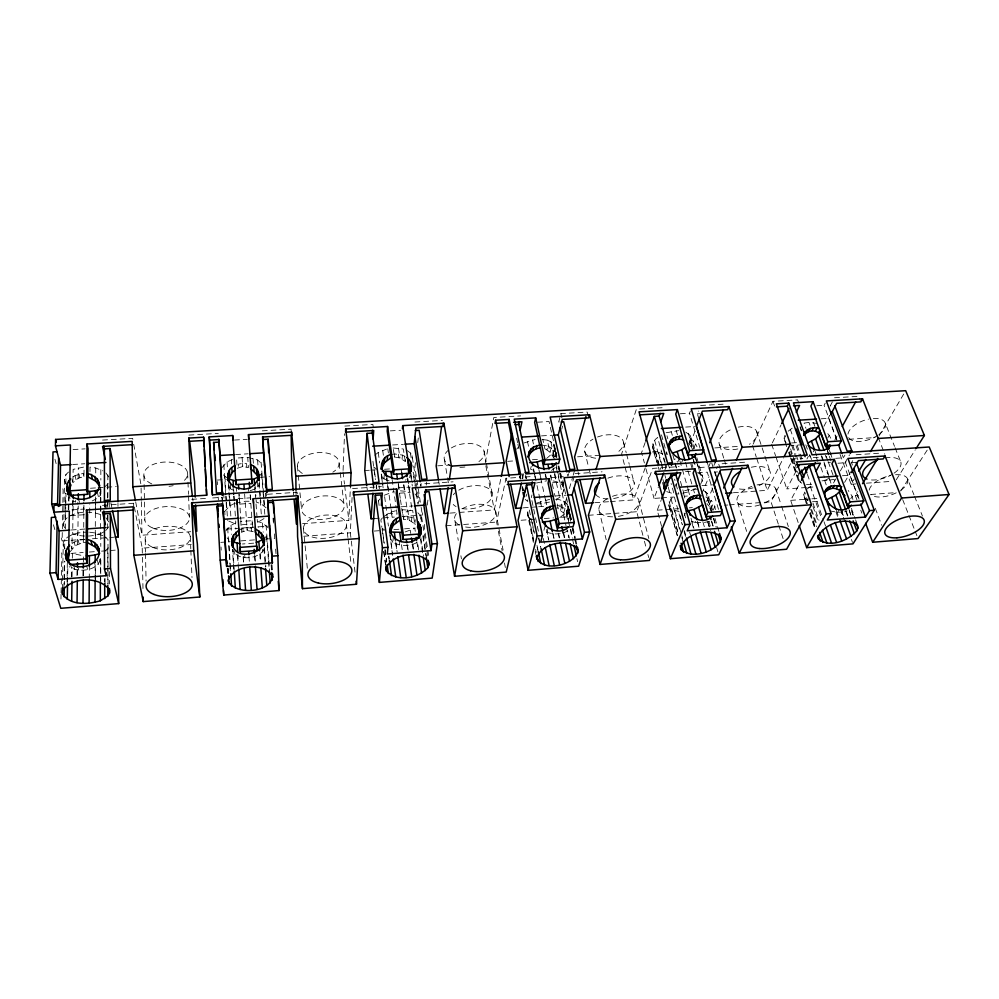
<?xml version="1.0" encoding="UTF-8"?>
<svg xmlns="http://www.w3.org/2000/svg" width="999" height="999" viewBox="0 0 999 999"><rect width="100%" height="100%" fill="white"/><g stroke="black" fill="none" stroke-linecap="round" stroke-linejoin="round"><path stroke-width="0.75" stroke-dasharray="5 3.75" d="M100.362 580.881L100.4 556.406M73.102 505.969L72.69 533.753C81.581 536.9 91.546 536.875 100.424 533.666L100.487 489.16M95.117 579.383L95.18 564.085M95.28 535.214L95.429 496.84M100.874 488.948L100.774 514.672C90.672 511.063 78.759 511.026 69.243 516.333M100.699 582.567L100.812 558.291C98.277 570.966 78.696 573.039 69.181 566.733M89.273 578.945L89.361 566.445M89.71 512.986L89.773 503.771M89.985 471.565L90.01 467.07L95.729 467.982L102.885 470.854M95.567 513.061L95.679 499.413L94.63 494.667M95.33 579.657L95.355 575.287M95.367 573.826L95.429 566.545L94.343 562M83.017 575.961L83.079 569.942M88.049 532.217L83.429 532.23L83.342 542.382L75.15 545.704L70.03 551.91M83.629 512.212L83.716 502.347M83.966 476.523L83.217 473.389L75.037 475.611L71.616 477.859L72.877 482.654L78.172 478.296L83.966 476.523L84.053 466.995L73.139 469.38L72.877 482.654L70.479 486.6M83.254 575.699L83.304 569.567M83.379 561.9L83.441 555.769L72.39 553.558L72.328 558.179M83.629 536.051L83.916 505.282M71.503 577.122L71.591 568.344L70.592 564.947M72.465 514.635L72.602 500.949L70.267 499.525L69.118 495.129M76.96 575.549L77.035 569.742M77.348 544.268L77.485 533.066L83.429 532.23M77.735 513.036L77.872 502.16M78.172 478.296L78.297 467.782M77.385 574.999L77.46 568.856M77.872 535.277L78.234 505.993M67.045 582.255L67.108 577.847M67.133 576.373L67.308 563.136M68.269 509.552L68.469 494.842M389.86 533.154L392.919 558.254M533.341 542.357L527.672 515.047L527.722 512.15L529.145 509.14L534.552 535.039M72.053 576.648L72.19 567.407M73.114 504.42L73.189 499.787M67.557 582.292L67.845 565.309M68.781 509.915L68.993 497.539M62.388 589.298L63.274 542.694L64.81 539.66L67.832 536.925M64.81 527.884L63.724 525.874L64.535 477.584L66.009 474.463L68.943 471.653M63.911 587.899L64.398 561.45M64.635 549L64.81 539.66M63.724 525.874L63.661 522.727L65.172 519.655L65.347 510.314M65.372 508.753L65.459 504.07M65.497 502.509L65.659 493.156M65.834 483.803L66.009 474.463M64.336 584.365L64.398 581.268M64.423 579.72L64.76 561.163M65.36 528.896L65.647 513.386M65.672 511.838L65.759 507.192M65.784 505.631L66.009 493.231M77.485 533.066L72.165 534.665L71.891 548.838L70.567 544.23L78.197 540.147L85.464 539.472M60.964 599.013L61.064 594.355M61.089 592.807L61.863 554.07L61.014 551.136M84.853 539.298L62.113 540.934L63.124 490.022L62.35 487.087M343.082 470.417L344.518 433.716M302.56 523.676L348.826 520.354L350.437 486.476M355.032 572.152L350.324 532.829L352.147 496.191M555.781 499.525C567.095 495.017 564.085 482.317 560.601 473.351M570.704 521.303L567.956 509.24L568.131 506.331C566.67 501.223 560.826 499.712 556.156 499.175L558.453 509.44L563.698 512.937L568.306 519.93L570.104 513.823L567.956 510.901L565.034 508.466L557.742 505.706L556.855 508.903M373.239 488.636L373.451 485.626M389.111 480.844L386.85 480.144L387.2 475.512M386.85 480.144L383.966 478.833L382.005 476.623L382.205 474.063M383.966 478.833L384.44 473.101M394.505 457.005L394.78 453.946L402.46 455.107L405.831 456.83L405.294 461.513L399.975 458.017L394.505 457.005L393.394 449.5M398.376 457.48L398.688 454.12M418.643 549.762L417.52 542.132C410.227 546.59 400.262 546.428 392.832 542.295L393.381 536.788M402.06 459.065L402.46 455.107M399.35 544.942L399.75 541.183M403.621 519.255L402.222 509.665L412.662 510.501L414.747 523.801L409.265 520.242L403.621 519.255L403.946 516.308L411.863 517.482L415.347 519.293L414.747 523.801L417.495 527.335M410.289 472.839L409.815 477.122L405.232 480.194M407.617 519.692L407.979 516.458M415.434 462.687L414.897 467.307L420.916 505.831M417.744 442.632L418.269 438.012M411.413 521.291L411.863 517.482M421.216 483.578L420.866 486.338L420.392 483.291M402.147 516.533L422.352 515.084L422.939 510.576M426.248 485.077L426.635 482.067M424.675 524.4L424.275 527.385L427.634 548.901M427.26 505.044L428.259 497.602M657.904 465.984C656.618 456.918 647.252 444.53 657.592 437.537L664.535 462.162M92.158 500.974L98.589 497.664L100.375 495.104L100.375 488.449M677.297 535.751L668.681 504.745L671.016 498.888L674.075 496.003L682.017 524.2M485.264 462.774L493.818 417.47L520.679 415.909M689.248 443.231L691.033 438.211L690.284 435.502L685.077 431.593M459.315 512.425L494.293 509.915L501.298 476.411M700.536 484.353L703.046 478.446L702.322 475.811L697.09 472.052M497.202 525.087L496.628 522.052L506.018 478.271L519.867 477.335L520.329 475.287M534.59 474.625L533.678 470.417L534.727 465.846M522.502 478.596L523.888 472.639M531.231 466.333L530.556 469.168L533.678 470.417M531.293 497.652L531.967 494.93M554.507 459.078L550.037 452.31L546.915 449.912L547.889 446.004L540.422 444.867M588.299 416.433L587.212 412.063L560.901 413.586L558.728 422.053L561.213 421.903M552.609 455.681L554.083 449.987L547.889 446.004M554.532 456.855L555.681 452.472M561.775 429.071L562.537 426.148M555.157 456.555L556.156 452.759L556.942 454.782M548.151 527.922L546.99 532.33L548.626 539.772M551.261 447.689L550.037 452.31L547.24 440.122L539.01 439.135M545.229 525.449L543.756 530.894C551.023 534.453 560.764 535.452 567.719 530.756L569.368 538.174M568.681 473.688L567.907 476.423L567.22 473.451M560.489 510.477L561.55 506.693M557.03 505.419L564.71 504.857L566.833 497.44M569.38 488.536L572.764 476.673M573.189 475.187L574.887 469.243M574.25 476.361L572.689 481.83L573.264 484.303M786.588 446.628L784.14 438.161L784.989 435.214L786.5 439.597M566.358 516.383L567.956 510.901M562.287 533.304L563.199 530.157M569.58 509.478L567.432 516.845L559.715 517.407M565.034 508.466L563.698 512.937L560.739 499.987M801.735 483.204L798.164 480.107L797.751 477.534L798.663 474.662L793.094 458.591M806.143 503.171L803.758 494.892L804.707 492.057L807.704 500.699M645.154 442.495L641.595 452.647L644.405 462.987M414.947 493.981L418.706 498.151L419.031 501.123L417.957 504.183L413.049 472.49M610.364 501.585L633.641 499.912L645.204 467.819M421.216 521.84L421.615 516.883L417.844 512.774M642.894 535.352L636.725 511.738L652.684 468.394L679.095 466.62M676.198 467.907L674.213 461.088L675.062 458.828M660.102 497.989L654.033 498.426L658.353 487.112M664.834 470.142L666.995 464.485M700.087 448.276L689.51 413.236L690.371 411.014M661.613 526.373L657.23 510.202L661.063 500.374M679.32 458.241L677.821 462.075L674.213 461.088M699.075 419.518L697.352 413.836L698.438 411.064M681.705 462.437L682.567 460.277M690.022 443.893L695.766 429.458M675.461 486.188L676.535 483.504M693.069 450.099L691.146 446.765L693.393 441.146L688.274 437.799M693.568 448.851L695.591 443.843L693.393 441.146M689.123 442.332L690.509 438.898M684.34 515.496L685.401 513.011M710.339 462.849L708.616 466.908L696.203 467.744M701.735 493.643L709.04 476.735M713.91 465.459L715.134 462.637M716.62 476.885L715.147 472.065L717.507 466.67M691.495 521.353L695.229 522.44L696.852 518.743M707.042 501.123L713.224 487.125M711.987 512.637L708.728 505.894L711.151 500.462L705.856 496.94M710.714 509.353L713.436 503.309L711.151 500.462M706.668 501.398L708.166 498.089M713.136 510.164L714.859 506.443L713.436 503.309M753.134 444.118L772.964 401.311L797.602 399.887L799.113 404.083M546.615 458.454L552.959 452.909L554.408 449.825L556.093 457.192M772.339 442.882L780.981 424.962M733.391 492.732L767.22 490.309L783.578 457.729M233.741 569.118L232.442 549.313C236.663 561.463 258.404 559.59 264.098 549.413M559.815 517.644L566.421 512.225L567.956 509.24M778.308 524.063L771.003 501.823L792.969 458.978L802.821 458.329M104.62 486.963L107.58 484.253L109.166 481.193M836.825 439.46L824.1 405.307L825.236 403.121M806.368 487.5L786.787 488.898L796.628 470.067M832.367 401.873L830.219 405.994L834.764 405.731M823.925 426.311L829.707 415.334M806.942 458.978L808.353 456.306M836.862 440.272L828.695 418.344L830.132 415.621M813.236 451.86L814.572 449.35M798.164 522.527L790.671 500.374L800.649 481.668M105.669 530.594L108.754 526.81M827.884 437.799L829.207 435.327L826.91 432.704M834.764 440.184L837 436.076M104.67 551.173L107.73 548.526L109.353 545.554M250.137 490.721L255.344 488.848L257.742 487.162L259.091 484.69M835.651 458.341L843.393 457.817L844.904 455.144M833.491 482.979L835.788 478.958M840.359 470.916L849.525 454.845M859.065 499.163L845.491 462.724L846.702 460.601M852.409 465.097L851.535 462.749L854.607 457.417M844.592 482.392L850.786 471.753M878.97 436.051L904.107 393.356M855.718 483.953L851.136 484.278L854.22 479.045M829.769 510.876L837.624 512.325L838.848 510.264M843.119 509.378L841.445 512.2L844.267 520.017M837.624 512.325L844.63 511.788L846.478 508.703M856.967 499.987L855.344 495.616L857.741 491.633M850.723 498.776L852.209 496.328L848.213 490.484M221.965 467.694L227.073 461.85L235.24 458.441M896.228 479.795L915.284 449.825M224.575 511.588L229.807 505.844L234.228 503.608M900.673 491.046L927.534 449.6M258.429 477.047L263.624 471.341M225.724 530.993L231.019 525.299L235.489 523.076L235.851 529.183M263.261 539.497L268.644 533.941M378.296 500.949L379.857 498.963M382.43 517.844L380.856 519.817L381.88 527.397M516.62 449.188L518.356 447.19M555.294 467.532L551.523 470.479M65.172 519.655L67.17 517.819M788.149 431.206L793.356 427.31M806.917 489.11L813.461 484.328M263.986 518.593L257.43 522.502L257.193 519.405M374.775 455.194L378.246 452.472L386.513 449.125M383.216 516.858L391.408 512.012L396.665 510.464M695.491 488.474L688.848 491.795L680.057 493.781M828.683 478.509L820.828 482.405M68.919 536.363L72.165 534.665M100.424 533.666L104.658 531.493M243.119 531.58L241.508 532.392L240.784 521.503L252.322 520.679L253.109 531.543L247.215 530.544L243.119 531.58L242.882 528.321L247.015 527.572L253.846 528.421M384.19 495.279L393.943 491.545M237.213 468.269L242.745 466.545L248.451 467.569L247.715 457.367L236.526 458.054L237.113 466.808M524.063 442.969L535.139 439.473M400.474 499.762L402.46 513.311L412 509.715L407.217 478.084M405.182 531.93L414.822 528.334L415.272 531.318M536.875 503.046L549.662 499.338M844.63 511.788L847.102 510.901M709.34 521.366L703.159 522.727L695.229 522.44M239.098 529.92L242.882 528.321M235.539 503.221L245.167 501.248L250.911 501.273L250.474 495.242M666.133 432.754L678.608 430.631M536.438 483.017L546.94 480.756M535.951 503.796L540.958 503.821L549.949 501.973M698.189 489.085L688.099 489.797L682.916 491.283L685.302 499.725M821.965 480.869L834.202 479.458L835.713 483.628M390.984 454.607L394.78 453.946M246.803 467.008L246.591 463.623L242.532 463.449L238.524 464.123L238.773 467.52M812.487 501.723L819.467 501.386M806.468 484.49L813.398 484.178M789.073 444.53L792.819 445.379L802.035 444.78M685.501 471.516L692.919 471.203M253.696 543.156L242.457 543.993M817.257 423.426L808.99 422.415L804.07 423.101L805.956 428.371M71.016 553.396L83.217 552.497M89.323 552.047L95.417 551.598M101.523 551.148L116.783 550.024M102.522 505.344L133.629 503.259L142.22 548.151L191.259 544.542M220.779 542.37L230.02 541.683M240.809 540.896L254.683 539.872M265.472 539.073L274.713 538.399L274.55 533.878M303.783 536.251L350.324 532.829M374.2 531.068L383.304 530.394M393.918 529.62L403.034 528.946M404.545 528.833L415.172 528.046M446.141 525.774L496.628 522.052M521.116 520.254L536.55 519.118M544.268 518.543L553.533 517.869M588.374 515.297L612.549 513.523M614.06 513.411L636.725 511.738M657.23 510.202L678.608 508.628M689.298 507.842L692.357 507.617M724.65 505.244L727.734 505.007M729.282 504.895L771.003 501.823M790.671 500.374L810.351 498.926M811.862 498.813L817.919 498.376M855.344 495.616L858.416 495.392M870.678 494.48L896.765 492.569M92.432 538.761L113.661 537.237M135.689 501.885L141.983 535.202L190.722 531.705M226.174 529.158L239.96 528.171M241.496 528.059L270.604 525.973M374.163 518.543L381.943 517.981M383.491 517.869L394.368 517.082M450.187 513.086L457.792 512.537M523.251 507.842L537.075 506.843M538.611 506.73L544.755 506.293M594.855 502.697L608.816 501.698M661.625 497.877L673.776 497.015M684.415 496.241L687.449 496.028M807.866 487.387L813.898 486.95M866.395 483.179L892.357 481.318M71.229 529.994L84.853 529.045M239.31 518.181L251.648 517.307M400.936 506.818L413.149 505.956M555.506 495.954L566.108 495.204M701.997 485.626L712.524 484.877M842.382 475.749L849.874 475.224L859.003 499.75M70.529 515.659L84.465 514.71M240.197 504.07L250.537 503.371M399.35 493.206L410.189 492.47M552.497 482.754L562.862 482.042L571.703 520.741M697.377 472.839L707.292 472.165L718.643 509.79M837.961 463.236L845.491 462.724M715.147 472.065L717.582 471.903M851.535 462.749L856.193 462.437M191.733 499.35L206.93 498.339M212.662 497.952L222.053 497.327L222.315 500.124M267.445 494.28L297.115 492.282L297.365 494.905M352.535 488.561L381.456 486.625M424.787 483.716L453.096 481.818M525.087 476.985L533.653 476.411M575.037 473.638L602.097 471.815M744.567 462.237L718.681 463.973L720.179 468.806M818.256 457.292L810.414 457.817L809.39 454.932M856.143 454.745L880.931 453.084M71.94 509.877L84.328 509.04M238.012 498.676L250.237 497.852M398.176 487.874L410.277 487.062M551.398 477.534L563.411 476.723M652.359 451.96L661.588 451.361M714.822 447.927L738.935 446.366M791.52 442.969L797.639 442.582M848.713 439.285L875.087 437.587M90.484 488.249L96.566 487.862M98.089 487.762L116.321 486.588M217.233 480.069L226.473 479.47M260.352 477.285L269.593 476.685M364.747 470.554L369.305 470.254M370.829 470.154L375.387 469.867M384.503 469.268L390.584 468.881M437.699 465.834L449.975 465.047M507.629 461.326L513.836 460.926M532.442 459.727L540.197 459.228M577.584 456.805L598.851 455.432M72.64 464.498L84.753 463.761M235.614 454.557L248.014 453.796M392.619 444.98L403.384 444.318M541.47 435.889L552.172 435.239M685.676 427.072L694.817 426.511M821.091 418.806L828.695 418.344M73.077 449.562L85.077 448.851M234.453 440.059L247.327 439.298M390.222 430.881L400.749 430.269M537.524 422.215L549.038 421.528L556.905 456.006M680.331 413.773L689.51 413.236M816.77 405.744L824.1 405.307M697.352 413.836L699.725 413.698M102.547 440.072L132.655 438.336L133.466 442.844M188.923 435.089L218.306 433.391M262.3 430.844L291.059 429.183L291.496 433.778M344.805 426.073L372.877 424.45L373.514 428.983M414.922 422.028L442.42 420.429M662.112 407.717L636.4 409.203L621.628 453.971L624.725 465.821M700.636 405.494L725.836 404.033M834.527 397.752L858.69 396.353L860.314 400.499M384.615 496.678L386.913 513.286L397.09 514.085L396.441 509.565M407.904 478.746L409.815 491.645L399.45 490.771L398.077 481.443M675.237 493.931L678.796 493.956L674.575 479.12M393.181 448.002L403.334 449.001L405.294 461.513M87.75 542.819L83.342 542.382L82.555 539.373M89.585 532.205L95.492 533.016L102.885 535.676M247.715 457.367L257.542 459.965L263.336 465.097M668.681 504.745L669.517 507.305L671.64 509.378L679.045 511.613L682.754 524.8M563.96 488.099C562.524 482.992 556.743 481.368 552.06 480.806L550.786 475.099M666.695 491.633L674.05 493.931L671.116 483.528M652.497 446.541L653.371 449.213L655.481 451.411L662.737 453.833L666.096 465.709M827.859 462.025L830.406 462.599M268.381 527.922L262.437 523.051L257.754 521.49L258.229 527.584M266.071 507.754L260.939 503.708L256.293 502.11L255.769 494.742M72.602 500.949L75.737 502.06L74.713 498.051M547.24 440.122L550.836 441.783L553.321 444.068L554.532 446.815M703.458 490.422L707.629 493.593L712.924 511.288M804.158 497.427L808.678 500.961M228.996 486.663L230.694 488.948L233.316 490.309L233.629 494.742M546.915 449.912L544.93 448.876L542.769 439.21M228.783 521.078L235.864 524.038L235.664 520.929M223.326 474.887L228.509 478.971M385.352 530.494L382.23 528.396L384.265 543.444M376.985 469.393L373.926 467.17L375.574 479.295M407.392 450.674L410.389 452.972L412.1 455.756L419.031 501.123M527.672 515.047L529.008 517.632L531.618 519.73L534.453 533.316M525.212 499.375L527.809 501.498L526.261 494.13M105.007 536.788L107.967 539.485L108.067 584.165M105.969 517.832L109.378 522.702M105.906 472.977L108.766 476.948M227.098 537.899L228.734 539.647L230.707 572.165M392.832 542.295L389.972 537.537M784.577 440.796L786.263 442.969M707.017 503.633L708.728 505.894M688.661 443.469L691.146 446.765M554.083 449.987L555.469 451.835M64.997 548.788L63.349 545.816L63.274 542.694M829.207 435.327L830.731 438.211M66.184 483.928L64.598 480.819L64.535 477.584M695.591 443.843L696.952 446.803M873.338 418.456A19.73 9.878 -20.3 0 1 885.301 423.276L894.53 446.341M895.104 447.777L900.861 462.15M895.579 474.737A20.305 9.441 -19.5 0 1 907.691 479.22L913.96 494.855M914.522 496.278L922.464 516.121M878.183 437.375L884.852 454.308M902.671 499.562L908.366 514.01M908.94 515.459L914.622 529.895M915.196 531.343L916.907 535.676M875.286 508.229L881.717 525.224M842.307 454.895L843.393 457.817M840.047 454.408L851.136 484.278M860.751 510.189L861.837 513.111M851.385 508.354L855.069 518.406M855.606 519.842L857.179 524.15M829.42 450.337L831.018 454.695M853.196 515.184L851.098 509.453L853.071 515.097M827.359 450.349L828.945 454.695M848.95 509.403L851.048 515.122M826.198 456.231L827.784 460.576M828.308 462.025L833.054 475.062M846.091 510.864L848.163 516.57M813.486 422.527L814.922 426.461M825.399 455.257L826.385 457.967M845.778 511.276L847.864 517.02M830.344 453.084L831.892 457.342M849.25 510.839L850.773 515.059M827.372 450.961L828.808 454.932M829.282 456.256L831.193 461.55M821.877 456.168L823.438 460.514M823.963 461.963L828.683 474.987M841.633 510.789L843.693 516.483M821.128 455.669L827.834 474.238M828.358 475.661L830.931 482.804M840.846 510.202L843.493 517.519M851.423 539.46L852.484 542.395M808.99 422.415L809.989 425.199M829.595 479.408L830.956 483.191M809.827 454.845L811.737 460.152M815.159 451.461L816.72 455.806M820.878 467.37L824.512 477.485M836.35 510.414L838.91 517.532M816.32 457.255L817.781 461.326M824.537 480.144L826.535 485.714M835.976 512.025L837.524 516.333M800.124 426.548L801.648 430.819M805.806 444.842L807.342 449.163M381.218 474.425L382.005 476.623M800.099 427.46L801.123 430.369M797.227 445.467L799.774 452.697M800.286 454.145L802.322 459.927M807.404 474.4L810.951 484.527M817.007 501.748L823.513 520.279M824.013 521.703L825.524 525.973M790.284 429.258L799.525 455.619M800.037 457.092L801.061 460.015M810.264 486.251L821.415 518.044M792.819 445.379L795.853 454.07M796.353 455.519L797.876 459.865M812.986 503.146L818.955 520.279M791.67 445.354L795.741 457.055M812.949 506.418L818.481 522.302M790.584 448.888L795.629 463.386M811.65 509.54L816.62 523.826M790.559 451.286L792.582 457.13M810.701 509.34L816.695 526.635M772.964 401.311L774.912 406.93M792.969 458.978L795.029 464.947M789.285 451.685L791.295 457.505M791.795 458.953L799.837 482.205M805.831 499.5L807.317 503.796M810.289 512.387L815.246 526.71M784.14 438.161L785.651 442.532M789.185 452.734L790.696 457.117M791.196 458.578L797.751 477.534M803.758 494.892L806.755 503.521M810.226 513.586L815.209 527.971M788.598 452.447L790.109 456.818M790.609 458.266L798.164 480.107M809.615 513.211L815.072 529.008M771.665 444.255L775.574 455.781M776.061 457.217L786.787 488.898M756.63 431.356L769.892 471.166M775.748 488.723L781.081 504.72M781.568 506.181L788.348 526.548M752.497 445.492L756.293 457.055M756.767 458.504L767.22 490.309M778.795 525.536L783.191 538.886M719.642 444.967L723.788 458.229M724.25 459.702L725.624 464.123M737.549 502.31L746.628 531.393M711.75 462.999L715.759 476.111M707.292 462.574L708.179 465.459M688.249 433.229L692.994 448.938M705.606 491.446L711.563 511.226M690.284 435.502L694.293 448.938M696.815 457.592L703.046 478.446M714.947 518.281L719.53 533.404M690.471 441.196L692.682 448.638M695.341 457.567L696.228 460.539M696.678 462.025L702.434 481.368M711.213 510.826L707.717 499.088L708.353 496.203L707.629 493.593M713.398 518.169L716.021 526.985M693.044 459.09L694.367 463.548M711.425 521.091L713.174 526.96M692.045 464.31L692.906 467.232M708.865 521.278L710.589 527.097M716.608 547.489L717.894 551.86M713.686 518.419L716.246 527.072M695.566 457.592L697.29 463.424M697.714 464.885L700.287 473.626M690.871 464.26L692.507 469.817M707.816 521.765L710.426 530.606M707.866 522.44L709.165 526.835M711.738 521.291L713.423 527.06M693.506 459.815L695.891 467.969M676.223 430.569L677.472 434.852M685.501 462.312L692.632 486.775M693.318 489.048L694.455 492.932M702.934 522.015L704.332 526.735M679.832 460.664L681.98 468.081M682.404 469.555L686.7 484.378M687.125 485.864L688.848 491.795M697.352 521.141L699.462 528.446M671.153 431.281L672.327 435.327M688.099 489.797L690.596 498.389M697.589 522.539L700.149 531.406M691.907 522.802L693.593 528.596M672.777 454.682L676.598 468.032M680.431 481.368L683.828 493.231M690.996 518.194L693.93 528.434M53.459 524.775L55.132 530.631M684.228 513.086L686.313 520.404M689.647 532.105L690.471 535.039M666.97 435.739L667.819 438.723M668.593 465.159L669.417 468.069M661.5 434.89L667.057 454.67L666.758 451.798M684.415 530.656L685.651 535.052M664.947 463.611L666.171 467.957M684.103 531.618L686.201 539.048M61.289 537.986L62.113 540.934M658.678 452.984L663.261 469.343M664.922 475.287L665.759 478.259M668.256 487.187L669.929 493.131M674.887 510.851L681.468 534.328M681.88 535.801L682.704 538.736M654.682 440.497L660.976 463.012M661.4 464.51L662.662 469.006M671.016 498.888L679.732 530.019M681.805 537.425L683.054 541.87M655.481 451.411L660.464 469.293M671.64 509.378L678.196 532.904M652.946 443.568L659.203 466.046M662.961 479.532L664.21 484.028M669.18 501.873L678.246 534.428M653.371 449.213L657.929 465.634M658.353 467.132L659.178 470.117M669.517 507.305L677.297 535.302M662.474 482.442L663.723 486.925M73.764 565.771L74.825 569.605M78.172 567.932L78.759 570.092M646.003 468.893L654.033 498.426M74.101 541.808L75.15 545.704M54.957 459.253L56.119 463.648M623.501 442.482L626.198 452.672M626.573 454.12L629.27 464.31M629.645 465.771L634.253 483.241M638.998 501.223L648.838 538.511M78.197 540.147L79.058 543.444M625.112 467.307L633.641 499.912M644.442 541.246L646.365 548.626M647.914 554.532L648.688 557.479M86.701 566.183L87.55 569.43M78.971 500.237L79.533 502.485M75.037 475.611L76.036 479.67M97.403 560.327L98.439 564.522M78.983 474.088L79.833 477.522M99.675 559.215L100.275 561.713M584.615 450.899L588.661 467.557M589.035 469.08L590.509 475.137M598.938 509.852L606.218 539.785M578.096 471.965L578.808 474.95M560.901 413.586L561.925 417.969M550.836 441.783L554.208 456.431M564.398 501.535L568.756 520.404M554.87 448.289L556.893 457.13M558.916 465.984L560.264 471.878M568.131 506.331L571.578 521.453M572.964 527.497L575.374 538.086M575.724 539.597L576.76 544.13M553.321 444.068L556.356 457.367M558.379 466.221L559.727 472.14M560.064 473.613L562.762 485.439M566.92 503.708L570.729 520.367M572.452 527.947L576.248 544.605M558.104 466.021L559.44 471.903M559.777 473.376L563.811 491.046M572.427 528.858L574.487 537.912M574.825 539.41L575.861 543.943M97.253 491.808L98.589 497.664M552.959 452.909L553.97 457.317M556.293 467.607L564.71 504.857M566.421 512.225L572.227 537.824M572.514 539.273L573.588 543.856M576.923 558.716L577.609 561.713M99.775 492.495L100.375 495.104M553.046 468.032L554.07 472.589M554.42 474.113L559.565 496.953M563.648 515.097L566.008 525.624M566.358 527.122L568.718 537.649M570.754 529.245L572.739 538.149M555.894 463.786L560.252 483.229M563.661 532.742L565.009 538.811M550.349 475.187L554.083 491.92M554.42 493.444L555.094 496.478M563.174 532.667L564.51 538.686M105.382 504.745L106.019 507.579L106.006 504.47M554.745 473.276L556.593 481.643M545.604 474.7L546.278 477.734M558.641 533.753L559.552 537.887M545.179 474.238L546.853 481.843M558.191 533.241L559.178 537.749M852.209 496.328L852.896 499.463M534.902 476.024L536.126 481.618M532.529 439.835L533.429 443.993M540.047 474.363L541.608 481.506M545.616 499.912L546.903 505.794M552.959 533.566L554.283 539.635M538.873 469.605L544.18 493.943M544.505 495.467L546.166 503.071M552.734 533.204L554.045 539.223M533.429 468.806L534.09 471.853M534.415 473.376L535.389 477.947M537.037 485.551L540.958 503.821M546.49 529.47L548.751 539.997M110.889 503.059L111.838 507.48M543.344 538.511L544.942 546.041M99.738 486.538L100.887 491.92M540.397 501.436L541.92 508.653M527.46 441.333L528.896 448.139M531.918 500.611L538.811 533.254M525.686 475.536L526.323 478.596M538.798 537.787L540.696 546.828M525.486 475.936L526.111 478.908M538.611 538.249L540.534 547.402M516.645 438.186L517.594 442.682M517.907 444.18L518.856 448.676M521.953 473.489L522.877 477.922M536.987 545.404L538.249 551.448M521.89 474.438L522.827 478.896M537.1 547.215L537.737 550.262M520.292 475.736L520.916 478.696M522.752 487.549L523.364 490.509M529.008 517.632L533.728 540.347M535.626 549.425L536.251 552.447M520.204 476.024L520.829 478.996M522.365 486.413L523.289 490.859M527.722 512.15L533.716 541.046M519.58 476.036L520.192 478.996M522.04 487.874L522.652 490.834M535.239 551.46L535.864 554.495M506.018 478.271L506.518 480.781M484.09 451.236L486.101 461.688M486.388 463.186L492.132 493.069M495.679 511.55L503.096 550.074M485.839 465.809L494.293 509.915M498.376 531.156L502.147 550.861M504.47 562.986L505.344 567.532M133.741 444.355L141.034 484.99M444.443 459.827L447.277 476.323M447.54 477.822L448.563 483.816M454.832 520.367L458.266 540.359M460.901 555.744L461.426 558.828M438.723 481.293L439.235 484.353M421.153 507.38L422.352 515.084M427.872 550.437L429.071 558.116M421.615 516.883L427.697 555.956M410.389 452.972L411.326 459.053M413.436 472.702L414.385 478.771M414.61 480.294L416.97 495.467M419.88 514.235L421.041 521.765M423.139 535.314L425.711 551.885M425.936 553.396L426.873 559.415M422.927 536.313L425.949 555.769M410.701 475.462L412.325 486.001M420.479 539.185L422.777 554.133M416.858 541.77L417.994 549.238M420.804 537.487L423.551 555.806M410.939 473.264L412.325 482.48M714.859 506.443L715.346 509.665M398.489 448.089L399.975 458.017M403.996 484.94L404.87 490.809M407.679 509.677L409.265 520.242M412.837 544.218L413.648 549.675M401.248 469.68L401.698 472.689M403.496 484.727L407.542 511.825M410.314 530.444L410.751 533.429M412.312 543.868L413.424 551.336M407.442 545.254L408.266 550.924M398.264 484.715L400.249 498.264M406.993 544.28L407.892 550.461M387.475 484.453L388.736 493.081M395.829 543.781L396.94 551.436M387.787 448.738L388.399 453.009M392.108 479.433L396.228 508.054M401.486 544.667L402.347 550.636M386.688 477.872L390.946 508.041M391.158 509.552L391.795 514.073M395.691 541.708L397.177 552.172M382.28 481.868L381.069 473.314M382.492 483.366L383.129 487.837M381.468 474.013L382.929 484.59M389.935 534.977L392.632 554.457M391.408 512.012L392.22 517.944M382.692 450.274L383.454 455.856M388.848 556.018L389.26 559.028M378.958 485.739L379.37 488.798M388.611 556.281L389.023 559.315M386.813 514.198L388.411 526.011M378.246 452.472L379.657 462.899M376.386 485.364L376.798 488.399M378.446 500.536L379.27 506.605M385.077 549.462L386.713 561.5M372.927 461.288L375.399 479.595M376.236 485.701L376.648 488.748M382.08 528.908L383.928 542.532M384.952 550.112L386.601 562.225M383.816 551.436L385.639 565.009M383.753 551.585L385.589 565.184M366.92 487.125L367.307 490.134M192.657 498.076L193.032 501.098M343.032 471.953L344.48 484.053M344.655 485.564L348.826 520.354M339.148 463.449L340.047 471.103M340.234 472.639L344.218 506.343A21.404 11.663 -6.1 0 1 311.825 518.506A21.404 11.663 -6.1 0 1 312.675 498.176A21.404 11.663 -6.1 0 1 344.218 506.343M346.466 525.287A21.603 11.513 -6.3 0 1 313.748 537.45A21.603 11.513 -6.3 0 1 314.66 517.357A21.603 11.513 -6.3 0 1 346.466 525.287L347.902 537.462M348.089 538.985L351.149 564.835M412.1 455.756L412.45 458.803M297.377 466.083L298.139 473.801M298.289 475.349L301.586 509.303M303.446 528.409L307.33 568.269M293.369 492.057L293.656 495.104M232.892 485.614L233.316 490.309M234.578 551.448L234.815 554.233M273.027 518.081L273.539 524.213M275.599 549.138L275.986 553.733M230.207 483.141L230.694 488.948M266.209 493.031L266.458 496.141M272.003 564.835L272.615 572.539M257.542 459.965L258.167 467.682M262.437 523.051L263.187 532.267M271.366 565.034L271.865 571.216M265.372 493.044L265.984 500.799M271.116 564.735L271.616 570.891M261.076 462.287L263.461 492.395M263.574 493.906L263.936 498.426M264.061 499.925L264.535 505.944M266.059 525.249L269.63 570.192M261.651 474.363L264.835 514.622M266.596 536.875L268.419 559.939M268.544 561.475L269.156 569.155M252.984 458.279L253.446 463.998M258.903 483.229L260.102 498.701M260.227 500.249L261.538 517.257M263.973 548.713L265.397 567.145M236.288 487.425L236.588 491.383M264.41 547.564L265.834 566.708M259.303 481.593L259.84 488.961M259.952 490.447L260.389 496.341M260.502 497.814L260.939 503.708M254.745 486.938L255.22 493.119M255.332 494.667L255.569 497.764M256.031 503.946L257.08 517.869M259.79 553.921L260.364 561.6M254.907 556.218L255.319 561.838M250.175 494.63L252.31 524.025L241.171 524.812L239.086 493.818M254.595 555.444L255.032 561.588M244.73 555.307L244.88 557.454M260.264 554.058L260.864 562.537M242.095 457.28L242.745 466.545L242.532 463.449M244.605 493.856L247.215 530.544L247.015 527.572M248.963 556.256L249.5 563.936M233.729 496.216L234.028 500.661M243.281 556.306L243.694 562.449M238.973 494.493L239.473 502.047M243.169 557.117L243.544 562.749M237.537 555.769L238.024 562.874M238.124 564.285L238.411 568.543M229.807 505.844L228.334 483.266M233.666 489.885L233.966 494.542M234.066 496.091L234.365 500.749M234.465 502.31L235.564 519.38M237.812 554.033L238.411 563.286M251.199 527.722L251.411 530.981M248.414 489.023L248.551 491.258M228.908 485.189L229.483 494.53M229.583 496.078L229.87 500.749M229.97 502.297L231.044 519.405M232.917 549.487L234.166 569.567M224.925 476.723L226.011 494.78M226.111 496.278L226.386 500.799M226.473 502.297L227.572 520.354M223.851 464.61L225.687 494.917M225.786 496.441L226.061 500.986M226.149 502.497L226.511 508.566M227.697 527.996L229.882 564.248M229.982 565.759L230.344 571.803M231.393 459.615L231.656 463.911M231.019 525.299L231.556 534.415M227.073 461.85L227.522 469.505M223.788 495.079L223.963 498.089M224.775 511.663L224.95 514.685M228.134 568.069L228.509 574.275M227.972 568.693L228.334 574.737M227.273 568.294L227.647 574.512M222.053 497.327L222.365 502.622M217.32 481.618L217.507 484.715M218.207 497.102L218.381 500.187M221.041 547.015L221.216 550.112M257.43 481.381L257.742 487.162M262.575 549.35L262.712 552.122M255.245 486.501L255.344 488.848M187.6 473.039L187.912 480.631M187.974 482.155L188.486 494.318M188.561 495.841L189.448 517.12M190.272 536.613L190.784 548.726M190.846 550.249L191.995 577.509M273.376 518.169L273.501 521.203M143.943 475.799L144.843 520.229M145.242 539.872L145.492 552.097M145.517 553.621L146.079 581.118M141.096 488.036L141.321 500.212M141.346 501.723L141.983 535.202M142.22 548.151L142.37 555.781M142.395 557.317L142.994 589.385M133.629 503.259L133.716 508.641M295.991 490.109L296.041 494.742M117.969 503.296L117.982 506.356M109.328 502.659L109.241 507.355M109.44 571.64L109.565 583.978M107.817 474.862L107.867 498.039M107.867 499.575L107.892 507.305M107.904 515.022L107.917 519.667M107.58 484.253L107.617 501.148M107.617 502.684L107.63 507.292M107.655 514.985L107.68 528.808M107.73 548.526L107.805 583.753M100.824 469.68L100.849 480.057M100.749 534.577L100.787 546.428M104.982 504.532L104.982 507.629M105.045 578.483L105.045 584.665M104.633 503.858L104.633 506.918M104.695 578.721L104.695 581.78M95.729 467.982L95.742 473.863M95.492 533.016L95.492 540.059M757.055 484.915A20.33 10.04 -17.1 0 1 775.961 489.235A20.33 10.04 -17.1 0 1 763.586 503.521M759.914 504.882A20.33 10.04 -17.1 0 1 737.349 501.91A20.33 10.04 -17.1 0 1 751.885 486.388M907.691 479.22A20.305 9.441 -19.5 0 1 900.536 490.359M896.228 492.832A20.305 9.441 -19.5 0 1 870.853 494.705M869.205 490.122A20.305 9.441 -19.5 0 1 890.596 475.462M885.089 457.979A20.13 9.578 -19.7 0 1 900.461 461.226A20.13 9.578 -19.7 0 1 893.818 473.364M892.819 474.013A20.13 9.578 -19.7 0 1 868.131 479.458M885.301 423.276A19.73 9.878 -20.3 0 1 878.596 434.765M877.621 435.439A19.73 9.878 -20.3 0 1 848.538 437.462A19.73 9.878 -20.3 0 1 868.481 419.143M751.31 467.232A20.155 10.177 -17.3 0 1 770.291 472.327A20.155 10.177 -17.3 0 1 755.519 487.05M753.046 487.849A20.155 10.177 -17.3 0 1 736.987 488.361M738.311 427.147A19.755 10.49 -17.7 0 1 756.255 430.669A19.755 10.49 -17.7 0 1 749.412 444.268M737.849 448.951A19.755 10.49 -17.7 0 1 719.13 443.581A19.755 10.49 -17.7 0 1 733.303 428.608M462.087 508.828A20.929 11.114 -10.3 0 1 489.985 506.031A20.929 11.114 -10.3 0 1 490.934 521.078A20.929 11.114 -10.3 0 1 463.211 526.523M459.29 525.049A20.929 11.114 -10.3 0 1 457.38 512.437M612.449 496.316A20.517 10.614 -14 0 1 638.985 501.048A20.517 10.614 -14 0 1 615.084 516.745M612.587 516.833A20.517 10.614 -14 0 1 599.063 510.464A20.517 10.614 -14 0 1 607.704 498.451M607.879 478.159A20.342 10.752 -14.1 0 1 634.24 483.066A20.342 10.752 -14.1 0 1 610.614 498.851M608.129 498.926A20.342 10.752 -14.1 0 1 595.641 494.405M597.539 437.013A19.93 11.064 -14.3 0 1 621.078 438.086A19.93 11.064 -14.3 0 1 616.271 453.234M595.679 458.204A19.93 11.064 -14.3 0 1 592.956 439.173M458.803 490.172A20.742 11.264 -10.3 0 1 486.151 487.325A20.742 11.264 -10.3 0 1 488.012 502.26A20.742 11.264 -10.3 0 1 461.088 508.366M456.081 506.58A20.742 11.264 -10.3 0 1 453.246 504.445M453.309 494.805A20.742 11.264 -10.3 0 1 455.132 492.844M451.373 447.939A20.305 11.576 -10.2 0 1 479.195 445.779A20.305 11.576 -10.2 0 1 478.171 462.125M464.91 466.995A20.305 11.576 -10.2 0 1 457.267 467.195M452.672 466.346A20.305 11.576 -10.2 0 1 447.789 450.649M302.335 473.451A20.954 11.976 -5.7 0 1 304.408 456.568A20.954 11.976 -5.7 0 1 333.566 455.407A20.954 11.976 -5.7 0 1 332.829 472.24M151.798 483.916A21.916 12.238 -1.4 0 1 148.938 466.683A21.916 12.238 -1.4 0 1 179.895 464.685A21.916 12.238 -1.4 0 1 182.38 481.943M173.164 485.651A21.916 12.238 -1.4 0 1 169.043 486.301M152.922 547.427A22.615 11.788 -2.3 0 0 189.922 539.685A22.615 11.788 -2.3 0 0 160.364 527.16A22.615 11.788 -2.3 0 0 152.922 547.427M152.46 527.897A22.39 11.926 -2 0 0 189.098 520.217A22.39 11.926 -2 0 0 159.803 507.417A22.39 11.926 -2 0 0 152.46 527.897"/><path stroke-width="1.5" d="M100.337 600.774L107.83 596.003L109.503 593.119L109.59 590.122C99.825 576.036 71.866 576.748 62.35 590.846L62.425 593.868C70.267 605.794 88.224 604.457 100.337 600.774L100.362 582.417M420.841 534.59L421.241 528.121L418.194 521.79L417.495 527.335M95.03 602.322L95.105 580.906M95.18 562.549L95.205 554.907L99.101 553.733M95.442 493.768L95.454 490.696L99.226 489.547M406.743 457.617C419.992 467.407 402.759 484.178 390.597 477.272C378.746 474.375 378.821 456.83 390.984 454.607L390.684 457.954L384.415 462.849L381.493 469.068M192.457 496.578L190.759 482.992L188.811 438.074L203.621 437.212L206.581 495.192L54.021 505.357L53.859 512.2L69.343 511.151L68.531 560.177L69.755 564.547L87.2 563.236L87.562 514.497L86.463 509.989L133.129 506.83L133.841 555.307L143.232 601.598L199.8 597.002L197.39 544.093L192.52 505.531M916.108 448.514L924.4 435.477L905.681 390.696L55.607 439.435L55.457 445.841L70.43 444.967L69.68 490.834L70.854 495.404L87.725 494.293L88.074 448.676L87 444.006L132.168 441.371L132.83 486.75L135.402 500.374M89.111 603.184L89.261 580.219M89.361 566.445L89.423 555.731L95.205 554.907M89.81 497.614L89.848 491.471L95.454 490.696M82.992 603.296L83.204 580.307M83.317 568.044L83.367 563.436M83.953 500.674L84.016 494.517M87.2 563.236L86.064 558.866L86.463 509.989M87.725 494.293L86.626 489.735L87 444.006M523.876 496.753L523.901 493.818L525.299 490.784M77.048 602.647L77.31 581.143M77.485 567.32L77.535 562.712M78.309 499.837L78.384 493.668M390.172 532.917C389.685 526.061 392.732 518.831 400.037 517.032L399.7 520.267L393.231 525.374L390.247 531.868M68.469 494.842L68.581 489.273M70.854 495.404L70.904 492.345M71.691 601.273L71.99 581.268M73.214 498.239L73.252 495.154M67.283 599.263L67.532 583.828M67.895 562.225L68.032 554.52M69.043 494.443L69.143 488.261M62.425 593.868L62.55 587.662M64.111 596.74L64.286 587.449M106.106 572.589L106.106 575.699L58.092 579.408L59.128 530.856L51.698 504.008L53.009 451.923L57.318 451.673M59.653 506.168L60.527 465.234L55.457 445.841M67.47 554.545L67.345 560.789C64.373 555.694 65.222 549.175 69.655 545.242M58.092 579.408L56.056 572.627L57.205 521.116M58.379 506.456L57.592 503.608L58.616 457.942M103.809 511.001L104.445 513.823L110.29 513.424L118.307 549.912L118.694 603.596L60.789 608.304L49.95 573.089L51.361 517.457L55.807 517.157M536.813 559.053C539.66 543.306 569.118 536.925 578.134 550.174C575.998 565.559 540.322 573.651 536.176 556.018M449.275 479.882L451.386 466.121L443.906 423.226L402.697 425.624L409.328 468.843L408.841 473.301L393.481 474.3L393.893 469.842L387.587 426.498L345.691 428.946L345.567 432.155L373.713 430.494L373.127 439.085M350.437 486.476L351.099 472.614L345.691 428.946M865.621 523.314L872.664 542.257L901.585 498.026L885.039 455.969L847.914 458.479L863.785 500.849L861.238 504.994L847.439 506.031L849.924 501.885L834.315 459.403L796.59 461.95L811.488 504.745L786.6 549.25L739.26 553.109L761.875 508.454L747.914 465.247L709.128 467.869L722.339 511.401L720.391 515.584L705.956 516.67L707.841 512.475L694.917 468.831L655.494 471.491L667.632 515.496L649.45 560.439L600.037 564.447L615.721 519.368L604.607 474.962L564.06 477.697L574.338 522.465L573.051 526.698L557.954 527.834L559.153 523.588L549.188 478.708L507.942 481.493L517.045 526.735L506.218 572.077L454.57 576.286L462.662 530.781L454.695 485.089L412.25 487.962L419.305 534.015L418.756 538.299L402.922 539.485L403.396 535.202L396.678 489.011L353.484 491.933L353.334 495.029L382.355 493.056L381.318 505.469M297.178 498.414L297.577 536.713L302.46 588.648L356.481 584.253L359.253 538.498L353.484 491.933M372.49 430.194L372.302 433.067L367.058 433.379L364.747 470.554L366.72 485.614M384.415 462.849L384.74 458.166M374.163 518.543L371.054 518.756L372.914 493.156M373.451 485.626L367.058 433.379M424.125 494.555L431.955 543.98L430.994 550.624L387.337 553.995L387.974 547.327L380.781 494.942L375.374 495.317L372.677 531.181L379.37 582.392L432.192 578.096L437.412 543.556L429.046 491.645L425.05 491.92M381.381 469.368L381.581 466.733M232.442 547.002L232.08 538.573L233.504 535.227L239.098 529.92L239.298 532.492M255.17 528.758C286.201 546.828 229.558 570.267 232.08 538.573M381.218 469.018L381.63 463.873M382.255 466.608L382.717 460.839M387.587 426.498L387.212 431.056L393.481 474.3M259.066 480.469L256.78 474.65L250.674 468.631L250.437 464.622C267.445 470.367 255.057 493.056 240.185 488.449C227.897 488.224 222.69 470.754 234.852 465.596L235.152 469.617L232.168 472.527L228.584 480.157L228.034 473.663M387.225 460.002L387.562 456.043M393.231 525.374L393.618 520.866M379.37 582.392L382.43 547.752L375.374 495.317M390.172 532.554L390.409 530.032M390.147 530.069L390.447 526.972M391.021 529.283L391.546 523.726M402.41 428.658L402.697 425.624M396.678 489.011L396.253 493.419L402.922 539.485M396.128 522.402L396.516 518.581M408.116 463.511L408.579 459.203M411.513 465.159L410.701 471.728L409.815 468.444L410.514 462.038M420.142 481.768L414.148 443.656L415.884 428.022L443.456 426.398L443.906 423.226M421.241 528.121L420.342 534.44L419.405 530.968L420.204 524.8M425.274 492.569L425.661 489.572M430.994 550.624L423.838 505.207L425.799 490.097L454.208 488.174L454.695 485.089M441.583 426.498L436.163 465.934L438.474 479.757M67.832 547.277L69.406 552.934L67.345 560.414L65.509 553.958M68.956 480.694L70.479 486.6L68.494 493.681C66.121 488.698 66.171 482.492 70.729 478.808M448.663 513.186L444.105 513.523L448.101 487.524M452.135 487.874L446.141 525.774L454.57 576.286M688.311 499.525L686.5 503.946C689.397 499.875 694.567 497.152 699.587 498.551L700.948 495.392C670.404 494.33 694.804 532.817 712.574 516.208M495.005 423.376L495.616 420.217L509.153 419.43L520.566 474.263L212.337 494.805L209.216 436.888L232.667 435.527L233.017 440.147M682.305 436.263C652.996 437.137 679.844 472.065 695.404 455.294L694.455 457.554M519.23 474.3L508.503 422.589L509.153 419.43M501.298 476.411L504.17 462.712L495.616 420.217M511.963 433.516L506.081 461.426L509.14 476.573M525.174 472.552L529.02 472.29L518.843 424.413L519.455 421.578M68.169 494.555L66.721 486.938M272.989 577.172C265.422 561.713 233.217 564.435 228.009 580.744C234.777 596.016 273.464 593.144 272.739 574.088M520.079 430.269L521.94 421.803L513.586 422.29M531.081 448.963L529.333 451.56L528.009 457.255L530.044 453.583L531.081 448.963L533.641 446.89L540.422 444.867M784.252 456.368L790.396 444.155L776.36 403.846L788.773 403.121L807.217 455.132L525.811 473.913L514.248 419.13L535.689 417.882L534.64 422.377L543.943 464.46L558.616 463.499L559.79 459.103L550.137 417.033L589.547 414.747L599.999 456.506L595.928 469.68M521.728 507.954L515.584 508.391L521.466 483.066M530.044 453.583L532.704 450.811L533.641 446.89M532.317 481.893L531.643 484.64L526.485 484.99L518.031 520.479L528.109 570.304L578.621 566.196L589.685 531.955L577.784 481.481L575.237 481.655M532.704 450.811L536.026 448.813L536.825 445.504M532.966 490.859L534.989 482.667L507.28 484.552M720.404 541.67L721.091 538.873L720.404 536.363C708.853 527.022 685.351 533.391 680.581 547.564L681.393 550.037C692.919 558.841 712.262 552.709 720.404 541.67L718.219 534.328M543.943 464.46L545.054 460.064L535.689 417.882M543.144 514.435L544.28 509.977L546.89 507.754L553.858 505.544L553.059 508.466L545.879 511.538L541.046 518.244M566.87 471.978L558.279 434.865L562.275 419.43L588.661 417.882L589.547 414.747M544.28 509.977C533.841 523.563 557.829 538.274 568.219 527.097M549.188 478.708L548.051 483.054L557.954 527.834M541.033 518.356L542.494 512.749M528.109 570.304L537.187 535.963L526.485 484.99M545.879 511.538L546.89 507.754M549.288 509.453L550.162 506.243M531.643 484.64L542.482 535.551L540.696 542.157L582.392 538.936L584.477 532.355L574.125 488.012M529.333 451.56C523.963 466.083 548.888 475.462 556.218 462.762M569.055 472.315L569.83 469.58L560.089 427.872M585.938 416.558L574.55 457.005L577.734 470.467M582.392 538.936L572.165 494.78L576.498 479.845L603.646 477.997L604.607 474.962M593.306 502.809L585.539 503.371L593.219 478.471M600.274 477.609L588.374 515.297L600.037 564.447M421.241 531.518C418.119 546.703 392.819 545.317 390.384 530.394M232.617 544.805L236.313 536.825L239.385 533.778M645.666 441.046L654.32 416.383L659.128 416.096L660.127 413.299M660.764 421.815L663.761 413.449L639.497 414.872M645.729 466.371L650.449 453.234L639.023 411.838L677.384 409.602L689.547 450.686L687.811 455.032L701.847 454.108L703.646 449.775L691.221 408.803L728.958 406.605L742.107 447.277L736.375 459.915M671.178 440.122L669.505 444.692C672.602 440.234 678.621 437.787 683.753 440.109M677.384 409.602L675.736 414.048L687.811 455.032M654.732 473.514L655.494 471.491M668.631 445.467L669.692 442.644M672.027 441.983L673.488 438.111M675.199 440.035L676.448 436.75M658.89 485.701L663.761 472.964M678.721 439.123L679.869 436.138M671.403 465.459L672.452 462.737L659.128 416.096M427.797 567.744L428.933 564.81L428.633 561.962C418.356 549.862 392.482 553.808 386.001 568.206L386.451 571.041C396.765 582.417 418.181 578.421 427.797 567.744L426.173 557.267M661.613 498.963L670.941 475.087L675.886 474.75L676.96 472.04M677.609 480.819L680.856 472.714L655.831 474.413M694.842 456.068L695.866 453.583M856.792 530.856L857.929 528.084L857.704 525.586C846.515 515.759 824.225 523.788 818.193 536.6L818.543 539.048C829.507 548.364 848.276 540.659 856.792 530.856L853.134 520.841M694.917 468.831L693.131 473.126L705.956 516.67M709.69 442.682L723.438 409.765M685.651 504.945L686.8 502.222M689.085 501.111L690.659 497.377M728.958 406.605L727.659 409.702L702.384 411.176L696.34 426.423L707.292 462.574M692.344 499.075L693.693 495.916M695.966 498.126L697.202 495.242M720.017 471.74L735.152 520.841L718.756 554.77L670.391 558.703L684.977 524.662L670.941 475.087M715.134 462.637L716.345 459.827L702.097 413.561M675.886 474.75L690.034 524.288L687.2 530.819L727.06 527.747L730.169 521.228L716.982 478.084M723.638 487.999L732.554 468.344M727.859 498.301L741.995 467.782M747.914 465.247L746.503 468.244L720.541 470.017L714.035 484.777L727.06 527.747M805.132 456.693L787.287 406.193L788.773 403.121M840.484 486.176C807.816 480.981 833.641 523.976 851.398 505.119M781.643 423.588L788.96 408.429M796.228 412.35L799.612 405.482L793.493 405.831M803.745 435.064C805.581 428.446 813.573 426.498 819.43 428.596M872.664 542.257L918.044 538.561L949.05 494.493L929.207 447.003L812.012 454.82L793.443 402.847L813.111 401.698L810.901 406.081L825.499 446.029L838.948 445.142L841.32 440.859L826.36 400.936L862.537 398.826L878.146 438.474L870.429 451.56M804.183 434.14L805.431 431.68M803.97 435.302L807.517 429.72M805.556 433.541L808.616 431.63L810.276 428.396M808.616 431.63L812 430.756L813.523 427.809M812 430.756L815.371 431.206L817.057 427.984M798.026 467.382L799.437 464.685M821.54 435.015L818.606 432.717L819.942 430.169M830.856 414.248L836.638 403.309L860.851 401.885L862.537 398.826M801.36 480.332L809.202 465.646L813.935 465.322L815.371 462.637M825.499 446.029L827.821 441.733L813.111 401.698M830.469 445.092L828.071 449.513L828.021 447.327L829.37 444.867M816.033 471.216L820.391 463.211L796.528 464.835M842.232 426.486L855.693 401.835M834.315 459.403L831.942 463.648L847.439 506.031M824.949 491.745L826.161 489.56M824.55 493.007L828.271 487.462M826.173 491.171L829.307 489.173L831.093 486.038M850.286 453.509L851.81 450.824L834.764 405.731M829.307 489.173L832.779 488.249L834.415 485.389M832.779 488.249L836.238 488.673L838.036 485.539M845.042 495.866L839.56 490.197L841.707 486.501M856.193 462.437L874.275 510.239L853.009 543.856L806.668 547.627L826.273 513.898L809.202 465.646M851.423 472.577L858.378 460.626L883.228 458.941L885.039 455.969M813.935 465.322L831.106 513.536L827.309 520.004L865.459 517.057L869.505 510.614L853.733 468.606M858.853 471.191L865.796 459.415M862.537 483.653L877.734 458.404M808.066 442.869L815.584 438.811L820.991 432.942M799.4 473.663L804.145 468.806L813.174 464.135M828.995 505.307L826.96 499.612L835.951 495.104L840.858 490.347M829.844 446.478C824.275 452.934 813.873 450.686 808.228 445.479M672.352 453.209L681.805 449.712L685.689 447.14M673.039 475.487L666.021 481.019L664.21 484.028L663.723 486.925L664.572 489.522L663.748 486.538M686.363 511.251L693.955 509.44L702.684 504.87L707.005 519.505M251.661 479.957L258.429 477.047L258.666 480.132M256.281 542.395L263.261 539.497M529.657 462.687L537.212 462L544.393 459.503M542.345 521.953L550.112 521.191L557.517 518.681M674.225 474.962L676.598 473.901M536.026 448.813L539.685 447.889M389.51 531.98L402.472 532.317M382.242 471.203L393.656 471.528M222.839 505.744L217.17 506.131L220.205 560.114L223.764 595.054L279.046 590.559L277.859 555.719L273.389 502.285L267.807 502.659L272.415 562.862L226.648 566.396L222.577 502.934M68.531 560.177L86.064 558.866M133.841 555.307L193.719 550.849L199.8 597.002M302.46 588.648L302.222 542.757L359.253 538.498M403.396 535.202L419.305 534.015M462.662 530.781L517.045 526.735M559.153 523.588L574.338 522.465M615.721 519.368L667.632 515.496M707.841 512.475L722.339 511.401M761.875 508.454L811.488 504.745M849.924 501.885L863.785 500.849M901.585 498.026L949.05 494.493M240.372 551.71L256.98 550.461L256.731 546.141L240.047 547.39L240.372 551.71L236.913 499.825L191.621 502.884L193.719 550.849M684.977 524.662L690.034 524.288M730.169 521.228L735.152 520.841M826.273 513.898L831.106 513.536M869.505 510.614L874.275 510.239M49.95 573.089L56.056 572.627M104.445 513.823L104.483 568.931L110.489 568.481L118.694 603.596M220.205 560.114L226.011 559.677M272.14 556.156L277.859 555.719M382.43 547.752L387.974 547.327M431.955 543.98L437.412 543.556M537.187 535.963L542.482 535.551M584.477 532.355L589.685 531.955M115.185 537.125L118.207 536.913L118.019 510.939M725.711 493.281L731.855 492.844M59.128 530.856L69.718 530.107M87.875 528.833L106.044 527.547M191.621 502.884L192.02 506.018L222.44 503.946L223.876 519.268L237.762 518.294M254.745 517.095L268.631 516.121L267.982 500.849L297.739 498.813L297.702 495.704L253.222 498.713L253.484 503.171M382.617 508.104L399.413 506.918M414.685 505.856L423.838 505.207M534.328 497.44L552.484 496.166M567.619 495.092L572.165 494.78M679.445 487.212L697.489 485.939M818.418 477.435L837.886 476.073M133.729 509.977L102.522 512.112L105.407 524.75M51.698 504.008L57.592 503.608M104.408 448.888L104.433 500.499L110.252 500.112L110.065 448.551L104.408 448.888L103.784 445.954M222.065 492.682L216.446 493.056L213.611 442.432L219.093 442.107L222.327 495.492M266.883 492.519L266.758 489.722L272.302 489.348L268.107 439.223L262.687 439.535L262.562 436.638M373.676 482.617L379.046 482.255L372.302 433.067M569.83 469.58L574.887 469.243L563.686 421.765L561.213 421.903M672.452 462.737L667.544 463.061L654.32 416.383M716.345 459.827L711.5 460.152L699.075 419.518M851.81 450.824L847.164 451.136L832.292 411.526M69.68 490.834L86.626 489.735M132.83 486.75L190.759 482.992M295.991 490.109L295.829 476.198L351.099 472.614M393.893 469.842L409.328 468.843M451.386 466.121L504.17 462.712M545.054 460.064L559.79 459.103M599.999 456.506L650.449 453.234M689.547 450.686L703.646 449.775M742.107 447.277L790.396 444.155M827.821 441.733L841.32 440.859M878.146 438.474L924.4 435.477M235.951 484.602L252.035 483.553L251.773 479.045L235.602 480.094L235.951 484.602L232.667 435.527M60.527 465.234L71.129 464.585M87.775 463.573L105.956 462.462M209.216 436.888L209.54 440.134L218.669 439.597L220.117 455.494L234.066 454.645M249.563 453.708L263.511 452.847L266.696 492.182M372.639 446.191L389.548 445.167M404.92 444.218L414.148 443.656M521.603 437.1L538.411 436.076M553.696 435.152L558.279 434.865M661.313 428.559L681.106 427.347M798.276 420.204L816.533 419.081M248.763 439.21L248.489 434.602L291.596 432.092L295.829 476.198M132.755 444.642L102.547 446.416L105.332 459.552M204.283 446.553L203.971 440.459L189.198 441.321L188.811 438.074M496.503 423.289L508.503 422.589M776.46 406.83L787.287 406.193M415.284 430.532L419.155 430.294L427.023 479.07L421.728 479.42L414.935 436.575M515.072 424.637L518.843 424.413M86.438 555.756L89.423 555.731M86.95 491.458L89.848 491.471M233.604 542.132L239.785 543.618M228.709 482.08L228.509 478.971L235.652 480.994M91.346 474.587L87.425 473.551L88.237 476.998L95.742 481.206L98.614 484.79L97.29 478.896L91.346 474.587L92.283 478.646M99.376 550.849C98.576 544.63 92.857 540.334 86.913 539.522L87.75 542.819L95.504 547.115L99.688 553.346M699.587 498.551L701.136 499.088M836.238 488.673L839.56 490.197M815.371 431.206L818.606 432.717M264.061 544.892L261.701 538.798L255.394 532.617L255.245 530.044M97.29 478.896L99.788 485.826M407.954 464.96L409.815 468.444M418.131 528.546L419.405 530.968M67.145 490.621C73.314 506.256 102.872 499.013 98.901 481.893M65.434 554.345C66.933 574.987 103.821 568.006 98.764 548.326M838.498 444.655L841.757 453.434M860.614 504.07L865.459 517.057M828.021 447.327L827.247 444.555L828.883 448.888M855.831 522.352L857.929 528.084M821.528 434.39L826.822 448.901M842.157 490.809L848.426 507.967M818.818 435.951L824.088 450.437M839.335 492.295L845.566 509.44M849.724 520.854L854.407 533.703M827.247 444.555L828.795 448.813M815.584 438.811L819.779 450.387M835.951 495.104L841.121 509.365M845.241 520.766L850.923 536.451M811.525 441.346L814.647 450.025M831.742 497.589L835.838 508.991M839.934 520.392L846.59 538.911M835.089 522.402L841.695 540.909M830.506 525.237L836.563 542.332M796.228 428.983L801.947 445.129M804.857 467.17L806.892 472.952M826.023 527.41L831.53 543.081M801.41 470.005L803.933 477.247M822.452 530.269L826.935 543.119M819.592 532.405L823.076 542.42M818.231 535.302L820.204 541.033M817.544 536.176L818.543 539.048M799.175 525.474L806.668 547.627M731.293 526.997L739.26 553.109M719.53 533.404L721.091 538.873M691.72 454.645L692.607 457.604M710.127 516.695L711.001 519.63M714.472 531.356L718.381 544.555M686.126 448.626L689.185 459.016M710.888 532.692L715.197 547.327M681.805 449.712L684.839 460.089M698.663 507.392L702.509 520.554M705.931 532.255L711.051 549.812M677.26 451.773L679.407 459.19M693.955 509.44L696.927 519.68M700.311 531.368L706.243 551.848M688.898 510.876L690.159 515.272M695.616 534.278L701.073 553.296M690.896 536.5L695.891 554.058M65.946 557.892L66.658 560.402M686.475 537.986L691.021 554.108M66.071 550.724L67.845 557.017M666.171 479.757L667.844 485.701M683.516 541.67L686.812 553.409M664.198 482.692L665.858 488.661M681.068 543.206L683.528 552.022M680.169 545.616L681.393 550.037M65.534 555.207L66.97 560.364M66.646 487.3L68.481 494.03M662.012 527.834L670.391 558.703M55.607 439.435L56.306 442.132M67.27 483.903L68.968 490.484M66.746 488.111L68.119 493.494M90.959 540.596L91.933 544.48M97.09 545.142L98.464 550.799M104.483 568.931L106.106 575.699M579.87 479.433L585.539 503.371M94.43 542.507L95.504 547.115M577.447 547.152L578.134 550.174M576.211 545.454L577.922 552.996M573.938 545.354L576.323 555.906M552.022 463.461L552.709 466.508M570.079 543.668L573.463 558.703M547.976 464.535L548.988 469.105M561.825 526.66L562.837 531.168M565.521 543.194L569.542 561.226M104.433 500.499L105.07 503.334M542.157 460.551L544.168 469.68M555.207 519.73L557.529 530.244M560.177 542.257L564.81 563.286M537.212 462L538.536 468.094M550.112 521.191L552.397 531.705M555.019 543.731L559.602 564.76M532.117 462.724L532.779 465.771M544.867 521.953L545.841 526.461M549.725 544.505L554.258 565.546M112.475 510.414L118.207 536.913M94.705 476.411L95.742 481.206M545.267 547.539L549.113 565.609M541.021 548.339L544.517 564.922M538.249 551.448L540.771 563.536M523.988 493.469L524.6 496.416M536.888 555.481L538.136 561.538M522.952 492.32L523.576 495.279M110.065 448.551L117.845 486.488L117.957 501.773M510.676 484.153L515.584 508.391M442.944 423.414L443.456 426.398M440.01 488.961L444.105 513.523M410.239 468.718L410.701 471.728M419.642 529.957L420.342 534.44M428.234 560.314L428.933 564.81M409.777 469.43L410.239 472.44M419.105 530.219L420.017 536.201M423.226 557.13L425.287 570.579M408.366 470.217L408.841 473.301M418.281 535.239L418.756 538.299M406.531 473.576L406.993 476.585M416.183 537.287L416.633 540.272M418.893 555.207L421.603 573.126M401.698 472.689L402.597 478.708M411.426 537.899L412.088 542.382M413.873 554.32L416.983 575.212M396.715 474.175L397.377 478.683M406.306 539.647L406.768 542.744M408.579 555.094L411.738 576.71M391.021 471.89L391.895 477.922M399.762 532.717L401.061 541.67M402.997 555.119L406.218 577.534M385.826 471.84L386.463 476.361M394.43 532.729L395.479 540.209M397.802 556.655L400.761 577.597M393.256 558.941L395.754 576.923M389.46 560.526L391.521 575.549M387.125 564.51L388.349 573.538M385.851 566.508L386.451 571.041M367.907 494.655L371.054 518.756M193.594 505.619L196.815 531.268L195.617 504.845M189.673 441.283L194.555 481.53L195.255 497.077M356.119 581.231L356.481 584.253M203.621 437.212L203.971 440.459M231.743 542.082L232.005 544.642M217.17 506.131L218.232 516.695M218.981 524.25L219.28 527.26M217.495 503.721L218.244 511.326M297.702 495.704L302.222 542.757M227.71 476.96L227.959 479.62M213.611 442.432L214.335 449.962M214.773 454.483L215.347 460.502M293.231 490.534L291.795 475.262L291.159 435.327M294.093 499.687L296.391 524.125L296.079 497.839M235.889 532.28L236.313 536.825M231.743 467.782L232.168 472.527M218.831 439.198L219.093 442.107M231.793 541.708L232.13 545.541L231.905 542.919M227.747 476.61L228.097 480.606M233.504 535.227L233.966 540.834M278.271 581.356L279.046 590.559M229.42 470.541L229.895 476.373M262.687 439.535L266.758 489.722M268.631 516.121L272.415 562.862M265.459 483.716L265.709 486.825M258.916 476.96L259.178 480.044M263.936 541.483L264.186 544.555M227.859 477.747L228.072 480.407M271.728 572.439L272.352 580.132M269.268 570.704L270.242 583.004M263.374 541.033L263.736 545.641M265.522 568.681L266.82 585.576M236.913 499.825L237.25 504.27M254.171 479.208L254.633 485.389M258.866 541.633L259.553 550.849M260.826 567.732L262.325 587.699M248.489 434.602L252.035 483.553M253.222 498.713L256.98 550.461M249.275 482.267L249.725 488.449M254.146 549.3L254.483 553.908M255.369 566.196L257.043 589.223M243.956 484.565L244.28 489.21M248.639 551.648L248.863 554.72M249.713 567.007L251.323 590.059M238.461 484.527L238.773 489.173M244.106 568.606L245.554 590.159M233.067 480.569L233.466 486.788M237.113 543.244L237.712 552.497M238.798 569.455L240.097 589.485M232.43 541.77L232.717 546.403M234.266 571.116L235.327 588.111M230.806 573.713L231.556 586.101M228.596 575.824L229.058 583.591M222.765 492.045L222.939 495.067M226.823 560.514L226.998 563.623M220.117 455.494L222.452 495.142M223.876 519.268L226.648 566.396M222.889 579.557L223.239 585.751M223.501 590.409L223.764 595.054M209.54 440.134L212.5 494.905M256.468 468.818L256.78 474.65M258.254 471.74L258.591 478.221M261.401 533.191L261.701 538.798M204.433 449.6L205.294 466.358M205.444 469.393L206.306 486.151M206.456 489.198L206.768 495.292M263.261 536.288L263.561 542.519M263.511 452.847L262.799 437.013L291.646 435.314L291.596 432.092M253.796 466.396L254.008 471.141M267.682 499.862L267.807 502.659M258.641 530.631L258.841 535.189M268.107 439.223L268.644 452.709M259.041 474.95L259.24 480.269M849.312 505.419L849.412 507.792M272.702 499.962L272.814 502.997M273.389 502.285L273.776 512.812M264.073 539.697L264.26 544.805M143.144 597.015L143.232 601.598M110.29 513.424L110.489 568.481M109.49 588.511L109.503 593.119M107.805 585.289L107.83 596.003M104.695 583.316L104.708 598.613M867.02 479.12A20.13 9.578 -19.7 0 1 877.509 460.139M733.965 486.875A20.155 10.177 -17.3 0 1 740.321 471.416M595.641 494.405A20.342 10.752 -14.1 0 1 599.275 482.929M759.377 548.526A20.754 9.69 -16.7 0 0 790.259 533.416A20.754 9.69 -16.7 0 0 760.963 530.819A20.754 9.69 -16.7 0 0 759.377 548.526M896.94 537.787A20.717 9.103 -19 0 0 924.175 520.367A20.717 9.103 -19 0 0 892.444 522.677A20.717 9.103 -19 0 0 896.94 537.787M470.591 570.766A21.379 10.739 -10.4 0 0 504.27 558.828A21.379 10.739 -10.4 0 0 475.087 551.46A21.379 10.739 -10.4 0 0 470.591 570.766M620.491 559.777A20.954 10.252 -13.9 0 0 650.411 544.48A20.954 10.252 -13.9 0 0 618.905 541.945A20.954 10.252 -13.9 0 0 620.491 559.777M154.046 594.455A23.127 11.414 -2.9 0 0 191.883 586.55A23.127 11.414 -2.9 0 0 161.688 574.737A23.127 11.414 -2.9 0 0 154.046 594.455M318.394 583.041A22.09 11.139 -6.6 0 0 351.86 570.916A22.09 11.139 -6.6 0 0 319.443 563.561A22.09 11.139 -6.6 0 0 318.394 583.041"/></g></svg>
